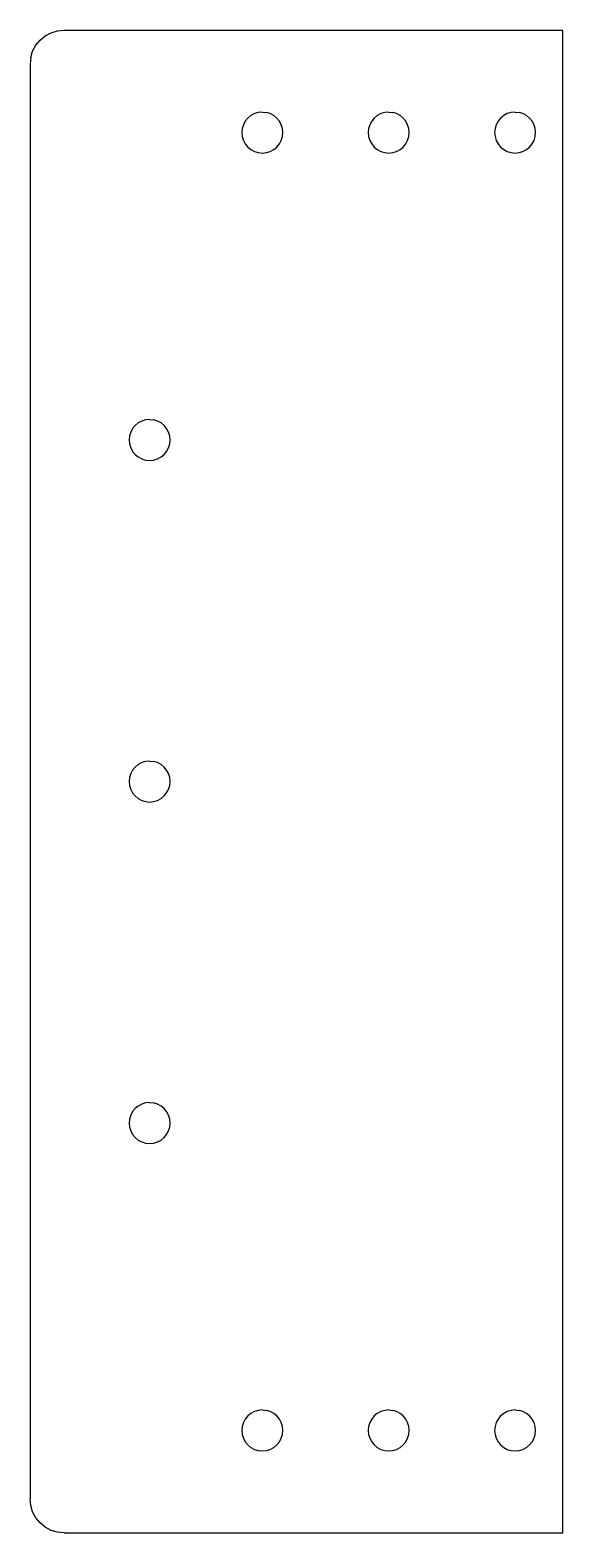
# Model space of a CAD drawing. Extents: x -118 to -40, y 12 to 232.
import ezdxf

# ---------------------------------------------------------------- set-up
doc = ezdxf.new("R2010")
doc.units = 0

msp = doc.modelspace()

# ---------------------------------------------------------------- linework, layer by layer
for p, q in [((-116.54, 230.54, 5), (-115.78, 231.16, 5)), ((-115.78, 231.16, 5), (-114.91, 231.62, 5)), ((-114.91, 231.62, 5), (-113.98, 231.91, 5)), ((-113.98, 231.91, 5), (-113, 232, 5)), ((-113, 232, 5), (-40, 232, 5)), ((-40, 12, 5), (-40, 232, 5)), ((-117.9, 227.98, 5), (-117.62, 228.92, 5)), ((-117.62, 228.92, 5), (-117.16, 229.78, 5)), ((-117.16, 229.78, 5), (-116.54, 230.54, 5)), ((-117.9, 227.98, 5), (-118, 227, 5)), ((-118, 227, 5), (-118, 17, 5)), ((-86.77, 218.15, 5), (-86.94, 217.59, 5)), ((-86.49, 218.67, 5), (-86.77, 218.15, 5)), ((-86.12, 219.12, 5), (-86.49, 218.67, 5)), ((-85.67, 219.49, 5), (-86.12, 219.12, 5)), ((-85.15, 219.77, 5), (-85.67, 219.49, 5)), ((-84.59, 219.94, 5), (-85.15, 219.77, 5)), ((-84, 220, 5), (-84.59, 219.94, 5)), ((-84, 220, 5), (-83.41, 219.94, 5)), ((-82.85, 219.77, 5), (-83.41, 219.94, 5)), ((-82.33, 219.49, 5), (-82.85, 219.77, 5)), ((-81.88, 219.12, 5), (-82.33, 219.49, 5)), ((-81.51, 218.67, 5), (-81.88, 219.12, 5)), ((-81.23, 218.15, 5), (-81.51, 218.67, 5)), ((-81.06, 217.59, 5), (-81.23, 218.15, 5)), ((-68.27, 218.15, 5), (-68.44, 217.59, 5)), ((-67.99, 218.67, 5), (-68.27, 218.15, 5)), ((-67.62, 219.12, 5), (-67.99, 218.67, 5)), ((-67.17, 219.49, 5), (-67.62, 219.12, 5)), ((-66.65, 219.77, 5), (-67.17, 219.49, 5)), ((-66.09, 219.94, 5), (-66.65, 219.77, 5)), ((-65.5, 220, 5), (-66.09, 219.94, 5)), ((-65.5, 220, 5), (-64.91, 219.94, 5)), ((-64.35, 219.77, 5), (-64.91, 219.94, 5)), ((-63.83, 219.49, 5), (-64.35, 219.77, 5)), ((-63.38, 219.12, 5), (-63.83, 219.49, 5)), ((-63.01, 218.67, 5), (-63.38, 219.12, 5)), ((-62.73, 218.15, 5), (-63.01, 218.67, 5)), ((-62.56, 217.59, 5), (-62.73, 218.15, 5)), ((-49.77, 218.15, 5), (-49.94, 217.59, 5)), ((-49.49, 218.67, 5), (-49.77, 218.15, 5)), ((-49.12, 219.12, 5), (-49.49, 218.67, 5)), ((-48.67, 219.49, 5), (-49.12, 219.12, 5)), ((-48.15, 219.77, 5), (-48.67, 219.49, 5)), ((-47.59, 219.94, 5), (-48.15, 219.77, 5)), ((-47, 220, 5), (-47.59, 219.94, 5)), ((-47, 220, 5), (-46.41, 219.94, 5)), ((-45.85, 219.77, 5), (-46.41, 219.94, 5)), ((-45.33, 219.49, 5), (-45.85, 219.77, 5)), ((-44.88, 219.12, 5), (-45.33, 219.49, 5)), ((-44.51, 218.67, 5), (-44.88, 219.12, 5)), ((-44.23, 218.15, 5), (-44.51, 218.67, 5)), ((-44.06, 217.59, 5), (-44.23, 218.15, 5)), ((-86.94, 217.59, 5), (-87, 217, 5)), ((-87, 217, 5), (-86.94, 216.41, 5)), ((-86.94, 216.41, 5), (-86.77, 215.85, 5)), ((-86.77, 215.85, 5), (-86.49, 215.33, 5)), ((-81.51, 215.33, 5), (-81.23, 215.85, 5)), ((-81.23, 215.85, 5), (-81.06, 216.41, 5)), ((-81, 217, 5), (-81.06, 217.59, 5)), ((-81.06, 216.41, 5), (-81, 217, 5)), ((-68.44, 217.59, 5), (-68.5, 217, 5)), ((-68.5, 217, 5), (-68.44, 216.41, 5)), ((-68.44, 216.41, 5), (-68.27, 215.85, 5)), ((-68.27, 215.85, 5), (-67.99, 215.33, 5)), ((-63.01, 215.33, 5), (-62.73, 215.85, 5)), ((-62.73, 215.85, 5), (-62.56, 216.41, 5)), ((-62.5, 217, 5), (-62.56, 217.59, 5)), ((-62.56, 216.41, 5), (-62.5, 217, 5)), ((-49.94, 217.59, 5), (-50, 217, 5)), ((-50, 217, 5), (-49.94, 216.41, 5)), ((-49.94, 216.41, 5), (-49.77, 215.85, 5)), ((-49.77, 215.85, 5), (-49.49, 215.33, 5)), ((-44.51, 215.33, 5), (-44.23, 215.85, 5)), ((-44.23, 215.85, 5), (-44.06, 216.41, 5)), ((-44, 217, 5), (-44.06, 217.59, 5)), ((-44.06, 216.41, 5), (-44, 217, 5)), ((-86.49, 215.33, 5), (-86.12, 214.88, 5)), ((-86.12, 214.88, 5), (-85.67, 214.51, 5)), ((-85.67, 214.51, 5), (-85.15, 214.23, 5)), ((-85.15, 214.23, 5), (-84.59, 214.06, 5)), ((-84.59, 214.06, 5), (-84, 214, 5)), ((-84, 214, 5), (-83.41, 214.06, 5)), ((-83.41, 214.06, 5), (-82.85, 214.23, 5)), ((-82.85, 214.23, 5), (-82.33, 214.51, 5)), ((-82.33, 214.51, 5), (-81.88, 214.88, 5)), ((-81.88, 214.88, 5), (-81.51, 215.33, 5)), ((-67.99, 215.33, 5), (-67.62, 214.88, 5)), ((-67.62, 214.88, 5), (-67.17, 214.51, 5)), ((-67.17, 214.51, 5), (-66.65, 214.23, 5)), ((-66.65, 214.23, 5), (-66.09, 214.06, 5)), ((-66.09, 214.06, 5), (-65.5, 214, 5)), ((-65.5, 214, 5), (-64.91, 214.06, 5)), ((-64.91, 214.06, 5), (-64.35, 214.23, 5)), ((-64.35, 214.23, 5), (-63.83, 214.51, 5)), ((-63.83, 214.51, 5), (-63.38, 214.88, 5)), ((-63.38, 214.88, 5), (-63.01, 215.33, 5)), ((-49.49, 215.33, 5), (-49.12, 214.88, 5)), ((-49.12, 214.88, 5), (-48.67, 214.51, 5)), ((-48.67, 214.51, 5), (-48.15, 214.23, 5)), ((-48.15, 214.23, 5), (-47.59, 214.06, 5)), ((-47.59, 214.06, 5), (-47, 214, 5)), ((-47, 214, 5), (-46.41, 214.06, 5)), ((-46.41, 214.06, 5), (-45.85, 214.23, 5)), ((-45.85, 214.23, 5), (-45.33, 214.51, 5)), ((-45.33, 214.51, 5), (-44.88, 214.88, 5)), ((-44.88, 214.88, 5), (-44.51, 215.33, 5)), ((-102.62, 174.12, 5), (-102.99, 173.67, 5)), ((-102.17, 174.49, 5), (-102.62, 174.12, 5)), ((-101.65, 174.77, 5), (-102.17, 174.49, 5)), ((-101.09, 174.94, 5), (-101.65, 174.77, 5)), ((-100.5, 175, 5), (-101.09, 174.94, 5)), ((-100.5, 175, 5), (-99.91, 174.94, 5)), ((-99.35, 174.77, 5), (-99.91, 174.94, 5)), ((-98.83, 174.49, 5), (-99.35, 174.77, 5)), ((-98.38, 174.12, 5), (-98.83, 174.49, 5)), ((-98.01, 173.67, 5), (-98.38, 174.12, 5)), ((-103.44, 172.59, 5), (-103.5, 172, 5)), ((-103.5, 172, 5), (-103.44, 171.41, 5)), ((-103.27, 173.15, 5), (-103.44, 172.59, 5)), ((-102.99, 173.67, 5), (-103.27, 173.15, 5)), ((-97.73, 173.15, 5), (-98.01, 173.67, 5)), ((-97.56, 172.59, 5), (-97.73, 173.15, 5)), ((-97.5, 172, 5), (-97.56, 172.59, 5)), ((-97.56, 171.41, 5), (-97.5, 172, 5)), ((-103.44, 171.41, 5), (-103.27, 170.85, 5)), ((-103.27, 170.85, 5), (-102.99, 170.33, 5)), ((-102.99, 170.33, 5), (-102.62, 169.88, 5)), ((-102.62, 169.88, 5), (-102.17, 169.51, 5)), ((-102.17, 169.51, 5), (-101.65, 169.23, 5)), ((-99.35, 169.23, 5), (-98.83, 169.51, 5)), ((-98.83, 169.51, 5), (-98.38, 169.88, 5)), ((-98.38, 169.88, 5), (-98.01, 170.33, 5)), ((-98.01, 170.33, 5), (-97.73, 170.85, 5)), ((-97.73, 170.85, 5), (-97.56, 171.41, 5)), ((-101.65, 169.23, 5), (-101.09, 169.06, 5)), ((-101.09, 169.06, 5), (-100.5, 169, 5)), ((-100.5, 169, 5), (-99.91, 169.06, 5)), ((-99.91, 169.06, 5), (-99.35, 169.23, 5)), ((-102.99, 123.67, 5), (-103.27, 123.15, 5)), ((-102.62, 124.12, 5), (-102.99, 123.67, 5)), ((-102.17, 124.49, 5), (-102.62, 124.12, 5)), ((-101.65, 124.77, 5), (-102.17, 124.49, 5)), ((-101.09, 124.94, 5), (-101.65, 124.77, 5)), ((-100.5, 125, 5), (-101.09, 124.94, 5)), ((-100.5, 125, 5), (-99.91, 124.94, 5)), ((-99.35, 124.77, 5), (-99.91, 124.94, 5)), ((-98.83, 124.49, 5), (-99.35, 124.77, 5)), ((-98.38, 124.12, 5), (-98.83, 124.49, 5)), ((-98.01, 123.67, 5), (-98.38, 124.12, 5)), ((-97.73, 123.15, 5), (-98.01, 123.67, 5)), ((-103.44, 122.59, 5), (-103.5, 122, 5)), ((-103.5, 122, 5), (-103.44, 121.41, 5)), ((-103.27, 123.15, 5), (-103.44, 122.59, 5)), ((-103.44, 121.41, 5), (-103.27, 120.85, 5)), ((-97.56, 122.59, 5), (-97.73, 123.15, 5)), ((-97.73, 120.85, 5), (-97.56, 121.41, 5)), ((-97.5, 122, 5), (-97.56, 122.59, 5)), ((-97.56, 121.41, 5), (-97.5, 122, 5)), ((-103.27, 120.85, 5), (-102.99, 120.33, 5)), ((-102.99, 120.33, 5), (-102.62, 119.88, 5)), ((-102.62, 119.88, 5), (-102.17, 119.51, 5)), ((-102.17, 119.51, 5), (-101.65, 119.23, 5)), ((-101.65, 119.23, 5), (-101.09, 119.06, 5)), ((-101.09, 119.06, 5), (-100.5, 119, 5)), ((-100.5, 119, 5), (-99.91, 119.06, 5)), ((-99.91, 119.06, 5), (-99.35, 119.23, 5)), ((-99.35, 119.23, 5), (-98.83, 119.51, 5)), ((-98.83, 119.51, 5), (-98.38, 119.88, 5)), ((-98.38, 119.88, 5), (-98.01, 120.33, 5)), ((-98.01, 120.33, 5), (-97.73, 120.85, 5)), ((-101.09, 74.94, 5), (-101.65, 74.77, 5)), ((-100.5, 75, 5), (-101.09, 74.94, 5)), ((-100.5, 75, 5), (-99.91, 74.94, 5)), ((-99.35, 74.77, 5), (-99.91, 74.94, 5)), ((-103.27, 73.15, 5), (-103.44, 72.59, 5)), ((-102.99, 73.67, 5), (-103.27, 73.15, 5)), ((-102.62, 74.12, 5), (-102.99, 73.67, 5)), ((-102.17, 74.49, 5), (-102.62, 74.12, 5)), ((-101.65, 74.77, 5), (-102.17, 74.49, 5)), ((-98.83, 74.49, 5), (-99.35, 74.77, 5)), ((-98.38, 74.12, 5), (-98.83, 74.49, 5)), ((-98.01, 73.67, 5), (-98.38, 74.12, 5)), ((-97.73, 73.15, 5), (-98.01, 73.67, 5)), ((-97.56, 72.59, 5), (-97.73, 73.15, 5)), ((-103.44, 72.59, 5), (-103.5, 72, 5)), ((-103.5, 72, 5), (-103.44, 71.41, 5)), ((-103.44, 71.41, 5), (-103.27, 70.85, 5)), ((-103.27, 70.85, 5), (-102.99, 70.33, 5)), ((-98.01, 70.33, 5), (-97.73, 70.85, 5)), ((-97.73, 70.85, 5), (-97.56, 71.41, 5)), ((-97.5, 72, 5), (-97.56, 72.59, 5)), ((-97.56, 71.41, 5), (-97.5, 72, 5)), ((-102.99, 70.33, 5), (-102.62, 69.88, 5)), ((-102.62, 69.88, 5), (-102.17, 69.51, 5)), ((-102.17, 69.51, 5), (-101.65, 69.23, 5)), ((-101.65, 69.23, 5), (-101.09, 69.06, 5)), ((-101.09, 69.06, 5), (-100.5, 69, 5)), ((-100.5, 69, 5), (-99.91, 69.06, 5)), ((-99.91, 69.06, 5), (-99.35, 69.23, 5)), ((-99.35, 69.23, 5), (-98.83, 69.51, 5)), ((-98.83, 69.51, 5), (-98.38, 69.88, 5)), ((-98.38, 69.88, 5), (-98.01, 70.33, 5)), ((-86.49, 28.67, 5), (-86.77, 28.15, 5)), ((-86.12, 29.12, 5), (-86.49, 28.67, 5)), ((-85.67, 29.49, 5), (-86.12, 29.12, 5)), ((-85.15, 29.77, 5), (-85.67, 29.49, 5)), ((-84.59, 29.94, 5), (-85.15, 29.77, 5)), ((-84, 30, 5), (-84.59, 29.94, 5)), ((-84, 30, 5), (-83.41, 29.94, 5)), ((-82.85, 29.77, 5), (-83.41, 29.94, 5)), ((-82.33, 29.49, 5), (-82.85, 29.77, 5)), ((-81.88, 29.12, 5), (-82.33, 29.49, 5)), ((-81.51, 28.67, 5), (-81.88, 29.12, 5)), ((-81.23, 28.15, 5), (-81.51, 28.67, 5)), ((-67.99, 28.67, 5), (-68.27, 28.15, 5)), ((-67.62, 29.12, 5), (-67.99, 28.67, 5)), ((-67.17, 29.49, 5), (-67.62, 29.12, 5)), ((-66.65, 29.77, 5), (-67.17, 29.49, 5)), ((-66.09, 29.94, 5), (-66.65, 29.77, 5)), ((-65.5, 30, 5), (-66.09, 29.94, 5)), ((-65.5, 30, 5), (-64.91, 29.94, 5)), ((-64.35, 29.77, 5), (-64.91, 29.94, 5)), ((-63.83, 29.49, 5), (-64.35, 29.77, 5)), ((-63.38, 29.12, 5), (-63.83, 29.49, 5)), ((-63.01, 28.67, 5), (-63.38, 29.12, 5)), ((-62.73, 28.15, 5), (-63.01, 28.67, 5)), ((-49.49, 28.67, 5), (-49.77, 28.15, 5)), ((-49.12, 29.12, 5), (-49.49, 28.67, 5)), ((-48.67, 29.49, 5), (-49.12, 29.12, 5)), ((-48.15, 29.77, 5), (-48.67, 29.49, 5)), ((-47.59, 29.94, 5), (-48.15, 29.77, 5)), ((-47, 30, 5), (-47.59, 29.94, 5)), ((-47, 30, 5), (-46.41, 29.94, 5)), ((-45.85, 29.77, 5), (-46.41, 29.94, 5)), ((-45.33, 29.49, 5), (-45.85, 29.77, 5)), ((-44.88, 29.12, 5), (-45.33, 29.49, 5)), ((-44.51, 28.67, 5), (-44.88, 29.12, 5)), ((-44.23, 28.15, 5), (-44.51, 28.67, 5)), ((-86.94, 27.59, 5), (-87, 27, 5)), ((-87, 27, 5), (-86.94, 26.41, 5)), ((-86.77, 28.15, 5), (-86.94, 27.59, 5)), ((-86.94, 26.41, 5), (-86.77, 25.85, 5)), ((-81.06, 27.59, 5), (-81.23, 28.15, 5)), ((-81.23, 25.85, 5), (-81.06, 26.41, 5)), ((-81, 27, 5), (-81.06, 27.59, 5)), ((-81.06, 26.41, 5), (-81, 27, 5)), ((-68.44, 27.59, 5), (-68.5, 27, 5)), ((-68.5, 27, 5), (-68.44, 26.41, 5)), ((-68.27, 28.15, 5), (-68.44, 27.59, 5)), ((-68.44, 26.41, 5), (-68.27, 25.85, 5)), ((-62.56, 27.59, 5), (-62.73, 28.15, 5)), ((-62.73, 25.85, 5), (-62.56, 26.41, 5)), ((-62.5, 27, 5), (-62.56, 27.59, 5)), ((-62.56, 26.41, 5), (-62.5, 27, 5)), ((-49.94, 27.59, 5), (-50, 27, 5)), ((-50, 27, 5), (-49.94, 26.41, 5)), ((-49.77, 28.15, 5), (-49.94, 27.59, 5)), ((-49.94, 26.41, 5), (-49.77, 25.85, 5)), ((-44.06, 27.59, 5), (-44.23, 28.15, 5)), ((-44.23, 25.85, 5), (-44.06, 26.41, 5)), ((-44, 27, 5), (-44.06, 27.59, 5)), ((-44.06, 26.41, 5), (-44, 27, 5)), ((-86.77, 25.85, 5), (-86.49, 25.33, 5)), ((-86.49, 25.33, 5), (-86.12, 24.88, 5)), ((-86.12, 24.88, 5), (-85.67, 24.51, 5)), ((-85.67, 24.51, 5), (-85.15, 24.23, 5)), ((-85.15, 24.23, 5), (-84.59, 24.06, 5)), ((-83.41, 24.06, 5), (-82.85, 24.23, 5)), ((-82.85, 24.23, 5), (-82.33, 24.51, 5)), ((-82.33, 24.51, 5), (-81.88, 24.88, 5)), ((-81.88, 24.88, 5), (-81.51, 25.33, 5)), ((-81.51, 25.33, 5), (-81.23, 25.85, 5)), ((-68.27, 25.85, 5), (-67.99, 25.33, 5)), ((-67.99, 25.33, 5), (-67.62, 24.88, 5)), ((-67.62, 24.88, 5), (-67.17, 24.51, 5)), ((-67.17, 24.51, 5), (-66.65, 24.23, 5)), ((-66.65, 24.23, 5), (-66.09, 24.06, 5)), ((-64.91, 24.06, 5), (-64.35, 24.23, 5)), ((-64.35, 24.23, 5), (-63.83, 24.51, 5)), ((-63.83, 24.51, 5), (-63.38, 24.88, 5)), ((-63.38, 24.88, 5), (-63.01, 25.33, 5)), ((-63.01, 25.33, 5), (-62.73, 25.85, 5)), ((-49.77, 25.85, 5), (-49.49, 25.33, 5)), ((-49.49, 25.33, 5), (-49.12, 24.88, 5)), ((-49.12, 24.88, 5), (-48.67, 24.51, 5)), ((-48.67, 24.51, 5), (-48.15, 24.23, 5)), ((-48.15, 24.23, 5), (-47.59, 24.06, 5)), ((-46.41, 24.06, 5), (-45.85, 24.23, 5)), ((-45.85, 24.23, 5), (-45.33, 24.51, 5)), ((-45.33, 24.51, 5), (-44.88, 24.88, 5)), ((-44.88, 24.88, 5), (-44.51, 25.33, 5)), ((-44.51, 25.33, 5), (-44.23, 25.85, 5)), ((-84.59, 24.06, 5), (-84, 24, 5)), ((-84, 24, 5), (-83.41, 24.06, 5)), ((-66.09, 24.06, 5), (-65.5, 24, 5)), ((-65.5, 24, 5), (-64.91, 24.06, 5)), ((-47.59, 24.06, 5), (-47, 24, 5)), ((-47, 24, 5), (-46.41, 24.06, 5)), ((-117.9, 16.02, 5), (-118, 17, 5)), ((-117.62, 15.09, 5), (-117.9, 16.02, 5)), ((-117.16, 14.22, 5), (-117.62, 15.09, 5)), ((-116.54, 13.46, 5), (-117.16, 14.22, 5)), ((-115.78, 12.84, 5), (-116.54, 13.46, 5)), ((-114.91, 12.38, 5), (-115.78, 12.84, 5)), ((-113.98, 12.1, 5), (-114.91, 12.38, 5)), ((-113, 12, 5), (-113.98, 12.1, 5)), ((-113, 12, 5), (-40, 12, 5))]:
    msp.add_line(p, q)

doc.saveas('drawing.dxf')
